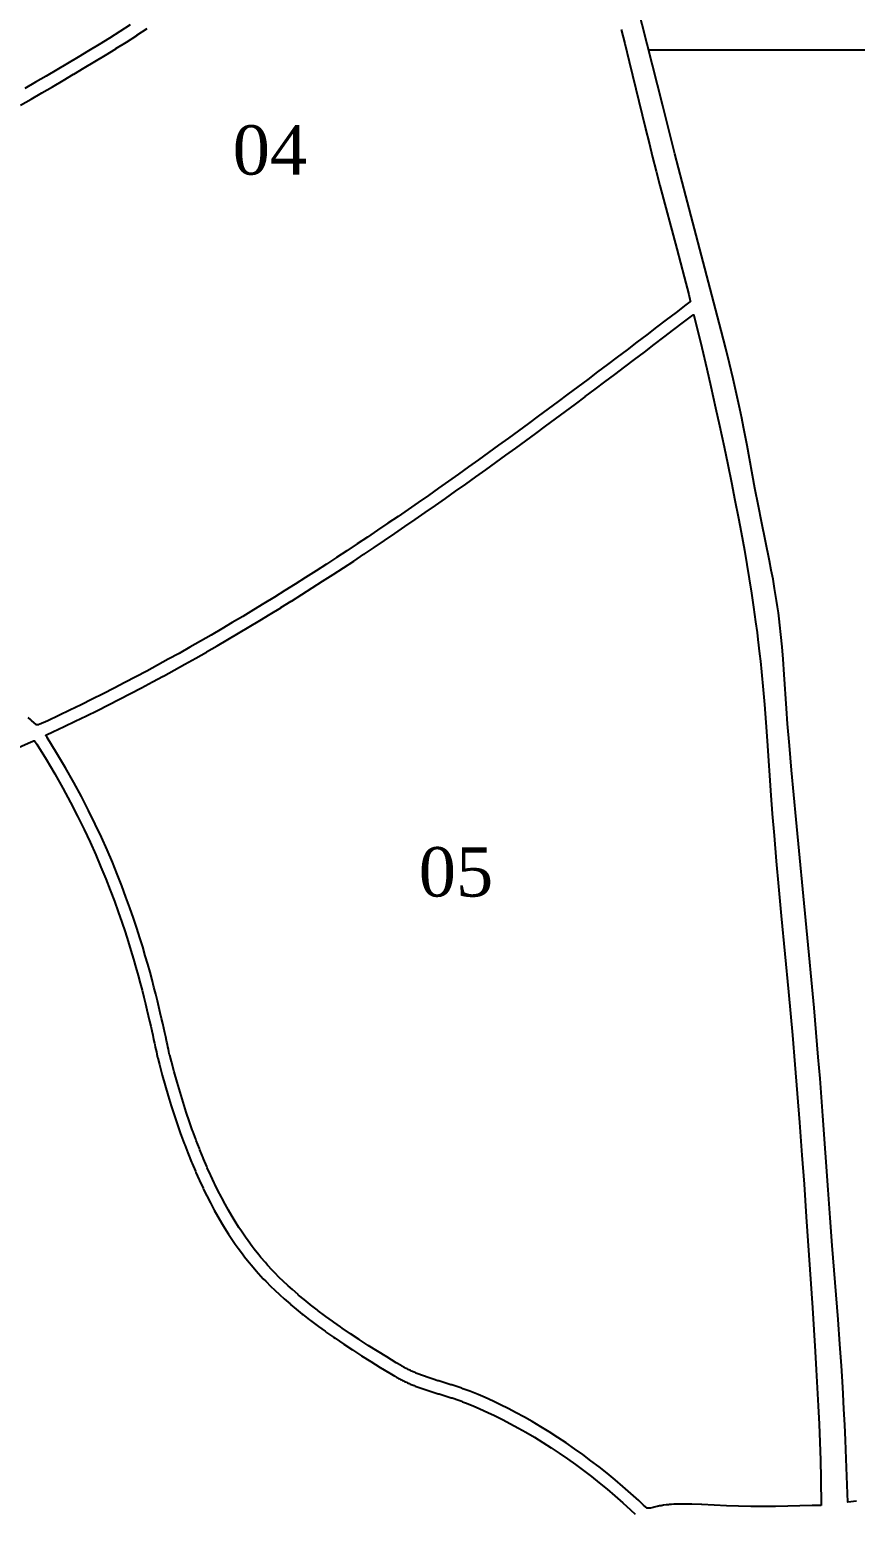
# Model space of a CAD drawing. Header units: metres. Extents: x 711461 to 714408, y 7855790 to 7857874.
# Drawn here: x 712125 to 712460, y 7856707 to 7857308 of the extents above; entities that cross this region are included whole.
import ezdxf
from ezdxf.enums import TextEntityAlignment as Align

# ---------------------------------------------------------------- set-up
doc = ezdxf.new("R2010")
doc.units = ezdxf.units.M
doc.linetypes.add('CONTINUO', pattern=[0])
for name, color, linetype in [('011400xxxx', 1, 'Continuous'), ('011400xxxx001', 5, 'Continuous'), ('011400xxxx004', 5, 'Continuous'), ('011400xxxx005', 5, 'Continuous'), ('011400xxxx006', 5, 'Continuous'), ('MALHA', 8, 'CONTINUO'), ('NUMERAÇÕES', 7, 'Continuous'), ('ÁREAS', 7, 'Continuous')]:
    doc.layers.add(name, color=color, linetype=linetype)
doc.layers.add('NUMERAÇÕES DOS TALHÕES', color=7, linetype='Continuous', true_color=0xffffff)
doc.styles.add('AREAS', font='times.ttf')

# ---------------------------------------------------------------- blocks, each defined once
blk = doc.blocks.new('area_de_talhao')
at = {"layer": 'NUMERAÇÕES', "linetype": 'Continuous', "style": 'AREAS'}
blk.add_attdef('NRO', text='', height=20, dxfattribs=at).set_placement((0, 6.08), align=Align.CENTER)
at = {"layer": 'ÁREAS', "linetype": 'Continuous', "style": 'AREAS', "flags": 1}
for tag, height, p in [('AREAREAL', 0.001, (0, 0)), ('AREA', 20, (0, -23.92))]:
    blk.add_attdef(tag, text='', height=height, dxfattribs=at).set_placement(p, align=Align.CENTER)

msp = doc.modelspace()

# ---------------------------------------------------------------- linework, layer by layer
at = {"layer": '011400xxxx'}
msp.add_lwpolyline([(712460.06, 7856711.6), (712456.66, 7856711.26), (712455.96, 7856728.83), (712455.63, 7856736.36), (712455.34, 7856742.63), (712455.02, 7856748.9), (712454.68, 7856755.17), (712454.39, 7856760.19), (712453.99, 7856766.45), (712453.38, 7856775.22), (712452.64, 7856785.24), (712450.28, 7856815.29), (712449.42, 7856826.56), (712448.6, 7856837.83), (712446.44, 7856867.89), (712445.31, 7856882.92), (712444.62, 7856891.68), (712443.78, 7856901.69), (712442.91, 7856911.7), (712441.89, 7856922.96), (712440.95, 7856932.96), (712439.87, 7856944.21), (712435.58, 7856987.95), (712434.64, 7856997.95), (712433.73, 7857007.95), (712432.88, 7857017.96), (712432.19, 7857026.73), (712431.74, 7857033), (712430.79, 7857046.8), (712430.32, 7857053.07), (712429.91, 7857058.07), (712429.43, 7857063.07), (712429.03, 7857066.82), (712428.74, 7857069.31), (712428.42, 7857071.8), (712428.09, 7857074.28), (712427.72, 7857076.76), (712427.33, 7857079.24), (712426.92, 7857081.72), (712426.26, 7857085.42), (712425.56, 7857089.12), (712424.84, 7857092.82), (712421.56, 7857108.83), (712420.34, 7857114.99), (712418.93, 7857122.4), (712415.73, 7857139.69), (712414.31, 7857147.08), (712413.58, 7857150.78), (712412.82, 7857154.46), (712412.03, 7857158.15), (712411.21, 7857161.82), (712410.08, 7857166.72), (712408.61, 7857172.82), (712407.1, 7857178.92), (712405.24, 7857186.22), (712400.82, 7857203.24), (712390.94, 7857240.89), (712386.51, 7857257.91), (712384.01, 7857267.64), (712381.53, 7857277.39), (712371.09, 7857318.81)], dxfattribs=at)
at = {"layer": '011400xxxx001'}
msp.add_lwpolyline([(712165.64, 7857310.17), (712161.45, 7857307.47), (712157.24, 7857304.81), (712153, 7857302.19), (712148.75, 7857299.59), (712144.47, 7857297.02), (712140.18, 7857294.47), (712135.88, 7857291.94), (712131.57, 7857289.42), (712127.25, 7857286.92), (712122.92, 7857284.42)], dxfattribs=at)
at = {"layer": '011400xxxx004'}
for points in [[(712121.08, 7857277.59), (712125.41, 7857280.08), (712129.74, 7857282.58), (712129.74, 7857282.58), (712134.06, 7857285.09), (712134.07, 7857285.09), (712138.38, 7857287.61), (712138.39, 7857287.62), (712142.69, 7857290.14), (712142.71, 7857290.16), (712146.99, 7857292.7), (712147.02, 7857292.71), (712151.29, 7857295.28), (712151.31, 7857295.3), (712155.56, 7857297.89), (712155.59, 7857297.91), (712159.82, 7857300.53), (712159.86, 7857300.55), (712164.06, 7857303.21), (712164.1, 7857303.23), (712168.28, 7857305.93), (712168.32, 7857305.95), (712172.47, 7857308.69)], [(712364.68, 7857308.28), (712366.12, 7857302.56), (712367.89, 7857295.38), (712374.55, 7857268.1), (712374.55, 7857268.08), (712375.98, 7857262.34), (712375.98, 7857262.32), (712377.43, 7857256.6), (712377.44, 7857256.57), (712378.91, 7857250.84), (712378.92, 7857250.82), (712380.41, 7857245.1), (712380.42, 7857245.08), (712387.26, 7857219.38), (712390.24, 7857207.98), (712392.07, 7857200.83), (712392.71, 7857198.26), (712392.75, 7857198.04), (712392.58, 7857197.88), (712390.95, 7857196.64), (712386.98, 7857193.61), (712383, 7857190.57), (712379.03, 7857187.55), (712375.05, 7857184.52), (712371.07, 7857181.5), (712367.09, 7857178.48), (712363.1, 7857175.46), (712359.12, 7857172.45), (712355.13, 7857169.44), (712351.13, 7857166.44), (712347.13, 7857163.44), (712343.13, 7857160.45), (712339.13, 7857157.47), (712335.12, 7857154.49), (712331.1, 7857151.52), (712327.08, 7857148.55), (712323.05, 7857145.6), (712319.02, 7857142.65), (712314.98, 7857139.71), (712310.94, 7857136.78), (712306.89, 7857133.86), (712302.83, 7857130.95), (712298.76, 7857128.05), (712294.69, 7857125.17), (712290.61, 7857122.29), (712286.52, 7857119.42), (712282.43, 7857116.57), (712278.32, 7857113.73), (712274.21, 7857110.9), (712270.08, 7857108.09), (712265.95, 7857105.28), (712261.81, 7857102.5), (712257.66, 7857099.73), (712253.5, 7857096.97), (712249.33, 7857094.23), (712245.15, 7857091.51), (712240.96, 7857088.8), (712236.76, 7857086.11), (712232.54, 7857083.44), (712228.32, 7857080.79), (712224.08, 7857078.15), (712219.83, 7857075.53), (712215.58, 7857072.94), (712211.3, 7857070.36), (712207.02, 7857067.81), (712202.72, 7857065.27), (712198.42, 7857062.76), (712194.1, 7857060.27), (712189.76, 7857057.81), (712185.42, 7857055.36), (712181.06, 7857052.94), (712176.68, 7857050.55), (712172.3, 7857048.18), (712167.9, 7857045.83), (712163.48, 7857043.52), (712159.06, 7857041.22), (712154.62, 7857038.96), (712150.16, 7857036.72), (712145.7, 7857034.51), (712141.21, 7857032.33), (712136.72, 7857030.18), (712132.21, 7857028.06), (712128.77, 7857026.46), (712128.53, 7857026.38), (712128.4, 7857026.39), (712127.62, 7857026.37), (712125.61, 7857028.07), (712125.29, 7857028.36), (712124.24, 7857029.35)]]:
    msp.add_lwpolyline(points, dxfattribs=at)
at = {"layer": '011400xxxx005'}
msp.add_lwpolyline([(712445.78, 7856709.8), (712442.13, 7856709.85), (712437.17, 7856709.67), (712432.21, 7856709.54), (712427.24, 7856709.46), (712422.27, 7856709.44), (712417.29, 7856709.48), (712412.32, 7856709.58), (712407.35, 7856709.74), (712402.38, 7856709.95), (712397.37, 7856710.2), (712397.34, 7856710.21), (712393.4, 7856710.39), (712393.31, 7856710.39), (712391.86, 7856710.43), (712391.77, 7856710.43), (712389.82, 7856710.45), (712389.72, 7856710.45), (712388.77, 7856710.44), (712388.68, 7856710.44), (712387.23, 7856710.4), (712387.13, 7856710.4), (712386.17, 7856710.36), (712386.08, 7856710.35), (712385.13, 7856710.29), (712385.04, 7856710.28), (712384.09, 7856710.2), (712383.99, 7856710.19), (712383.06, 7856710.1), (712382.94, 7856710.08), (712382, 7856709.96), (712381.9, 7856709.95), (712381.45, 7856709.88), (712381.35, 7856709.87), (712380.92, 7856709.79), (712380.81, 7856709.77), (712380.38, 7856709.69), (712380.27, 7856709.67), (712379.85, 7856709.58), (712379.71, 7856709.55), (712379.3, 7856709.45), (712379.16, 7856709.41), (712378.63, 7856709.26), (712378.13, 7856709.14), (712377.61, 7856709.02), (712377.09, 7856708.92), (712376.56, 7856708.84), (712376.02, 7856708.77), (712375.48, 7856708.73), (712375.24, 7856708.72), (712373.79, 7856710.06), (712371.84, 7856711.86), (712368.63, 7856714.74), (712365.42, 7856717.55), (712362.2, 7856720.28), (712358.97, 7856722.93), (712355.72, 7856725.51), (712352.44, 7856728.03), (712349.13, 7856730.49), (712345.78, 7856732.89), (712342.4, 7856735.22), (712338.99, 7856737.48), (712335.56, 7856739.68), (712332.1, 7856741.81), (712328.59, 7856743.87), (712325.48, 7856745.63), (712321.9, 7856747.58), (712319.16, 7856749), (712315.51, 7856750.81), (712312.74, 7856752.13), (712309.48, 7856753.61), (712306.67, 7856754.82), (712303.37, 7856756.18), (712302.97, 7856756.33), (712302.57, 7856756.49), (712302.17, 7856756.64), (712301.76, 7856756.79), (712301.36, 7856756.94), (712300.95, 7856757.09), (712300.54, 7856757.23), (712300.14, 7856757.38), (712299.73, 7856757.52), (712299.32, 7856757.66), (712298.92, 7856757.8), (712298.51, 7856757.93), (712298.1, 7856758.07), (712297.69, 7856758.2), (712297.29, 7856758.33), (712296.88, 7856758.46), (712296.47, 7856758.59), (712296.06, 7856758.72), (712295.66, 7856758.85), (712295.25, 7856758.98), (712294.84, 7856759.1), (712294.44, 7856759.23), (712294.03, 7856759.35), (712293.63, 7856759.48), (712293.22, 7856759.6), (712292.82, 7856759.73), (712292.41, 7856759.85), (712292.01, 7856759.97), (712291.61, 7856760.1), (712291.21, 7856760.22), (712290.81, 7856760.35), (712290.41, 7856760.47), (712290.01, 7856760.59), (712289.61, 7856760.72), (712289.21, 7856760.84), (712288.81, 7856760.97), (712288.42, 7856761.1), (712288.02, 7856761.22), (712287.63, 7856761.35), (712287.23, 7856761.48), (712286.84, 7856761.61), (712286.45, 7856761.74), (712286.06, 7856761.87), (712285.67, 7856762.01), (712285.29, 7856762.14), (712284.9, 7856762.28), (712284.52, 7856762.41), (712284.13, 7856762.55), (712283.75, 7856762.69), (712283.37, 7856762.84), (712283, 7856762.98), (712282.62, 7856763.13), (712282.24, 7856763.27), (712281.87, 7856763.42), (712281.5, 7856763.58), (712281.13, 7856763.73), (712280.76, 7856763.89), (712280.39, 7856764.05), (712280.03, 7856764.21), (712279.66, 7856764.37), (712279.3, 7856764.54), (712278.94, 7856764.71), (712278.59, 7856764.88), (712278.23, 7856765.05), (712277.88, 7856765.23), (712277.53, 7856765.41), (712277.18, 7856765.59), (712276.83, 7856765.78), (712276.49, 7856765.97), (712276.14, 7856766.16), (712275.8, 7856766.36), (712275.46, 7856766.56), (712273.5, 7856767.73), (712269.63, 7856770.08), (712265.84, 7856772.42), (712262.14, 7856774.76), (712258.51, 7856777.1), (712254.97, 7856779.45), (712251.53, 7856781.79), (712250.89, 7856782.24), (712248.19, 7856784.14), (712247.62, 7856784.55), (712244.94, 7856786.49), (712244.45, 7856786.86), (712241.81, 7856788.84), (712241.42, 7856789.14), (712238.75, 7856791.22), (712238.55, 7856791.38), (712236.12, 7856793.34), (712233.92, 7856795.19), (712233.72, 7856795.36), (712231.4, 7856797.38), (712229.65, 7856798.96), (712227.54, 7856800.93), (712226.2, 7856802.23), (712224.18, 7856804.27), (712223.23, 7856805.26), (712221.3, 7856807.34), (712220.43, 7856808.32), (712218.58, 7856810.47), (712217.73, 7856811.51), (712215.95, 7856813.75), (712215.1, 7856814.85), (712213.41, 7856817.15), (712212.34, 7856818.66), (712210.72, 7856821.03), (712209.68, 7856822.61), (712208.14, 7856825.05), (712206.91, 7856827.08), (712205.46, 7856829.56), (712204.06, 7856832.07), (712202.71, 7856834.61), (712202.58, 7856834.85), (712201.17, 7856837.62), (712199.89, 7856840.21), (712199.69, 7856840.66), (712198.25, 7856843.72), (712198.14, 7856843.97), (712196.87, 7856846.82), (712196.66, 7856847.31), (712195.33, 7856850.43), (712195.15, 7856850.88), (712193.85, 7856854.08), (712193.66, 7856854.59), (712192.42, 7856857.81), (712192.21, 7856858.37), (712191.02, 7856861.6), (712190.8, 7856862.22), (712189.66, 7856865.47), (712188.34, 7856869.4), (712187.06, 7856873.38), (712185.82, 7856877.43), (712184.61, 7856881.53), (712183.44, 7856885.69), (712182.3, 7856889.9), (712181.64, 7856892.45), (712181.61, 7856892.59), (712181.48, 7856893.18), (712181.32, 7856893.92), (712181.11, 7856894.89), (712180.9, 7856895.86), (712180.7, 7856896.79), (712180.48, 7856897.78), (712180.34, 7856898.44), (712180.02, 7856899.93), (712179.66, 7856901.57), (712179.26, 7856903.36), (712178.82, 7856905.3), (712178.35, 7856907.38), (712177.83, 7856909.61), (712177.26, 7856911.99), (712176.65, 7856914.51), (712175.99, 7856917.18), (712175.27, 7856919.99), (712174.49, 7856922.96), (712173.65, 7856926.07), (712172.74, 7856929.34), (712171.75, 7856932.75), (712170.69, 7856936.33), (712169.53, 7856940.06), (712168.29, 7856943.94), (712166.94, 7856947.99), (712165.48, 7856952.2), (712163.91, 7856956.56), (712162.21, 7856961.09), (712160.37, 7856965.78), (712158.38, 7856970.64), (712156.24, 7856975.65), (712153.93, 7856980.83), (712151.43, 7856986.16), (712148.75, 7856991.65), (712145.85, 7856997.28), (712142.73, 7857003.06), (712139.38, 7857008.98), (712135.79, 7857015.03), (712131.93, 7857021.2), (712131.36, 7857022.07), (712131.44, 7857022.17), (712131.47, 7857022.19), (712131.68, 7857022.3), (712134.28, 7857023.51), (712134.31, 7857023.52), (712138.82, 7857025.64), (712138.85, 7857025.66), (712143.34, 7857027.81), (712143.37, 7857027.82), (712147.86, 7857030), (712147.88, 7857030.02), (712152.35, 7857032.23), (712152.38, 7857032.24), (712156.83, 7857034.48), (712156.86, 7857034.49), (712161.3, 7857036.76), (712161.33, 7857036.77), (712165.76, 7857039.06), (712165.78, 7857039.08), (712170.2, 7857041.39), (712170.22, 7857041.41), (712174.62, 7857043.75), (712174.65, 7857043.77), (712179.03, 7857046.14), (712179.06, 7857046.15), (712183.43, 7857048.55), (712183.46, 7857048.56), (712187.82, 7857050.98), (712187.84, 7857050.99), (712192.19, 7857053.43), (712192.21, 7857053.45), (712196.55, 7857055.91), (712196.57, 7857055.93), (712200.89, 7857058.42), (712200.91, 7857058.43), (712205.22, 7857060.94), (712205.24, 7857060.95), (712209.54, 7857063.49), (712209.56, 7857063.5), (712213.84, 7857066.06), (712213.87, 7857066.07), (712218.14, 7857068.64), (712218.16, 7857068.66), (712222.42, 7857071.25), (712222.44, 7857071.26), (712226.68, 7857073.88), (712226.7, 7857073.89), (712230.94, 7857076.53), (712230.96, 7857076.54), (712235.18, 7857079.19), (712235.2, 7857079.2), (712239.42, 7857081.88), (712239.43, 7857081.89), (712243.64, 7857084.58), (712243.65, 7857084.59), (712247.85, 7857087.3), (712247.86, 7857087.31), (712252.04, 7857090.03), (712252.06, 7857090.04), (712256.23, 7857092.78), (712256.25, 7857092.79), (712260.41, 7857095.55), (712260.42, 7857095.56), (712264.57, 7857098.33), (712264.59, 7857098.34), (712268.73, 7857101.13), (712268.74, 7857101.14), (712272.88, 7857103.94), (712272.89, 7857103.95), (712277.01, 7857106.76), (712277.03, 7857106.77), (712281.14, 7857109.6), (712281.15, 7857109.61), (712285.26, 7857112.45), (712285.27, 7857112.46), (712289.37, 7857115.31), (712289.38, 7857115.32), (712293.47, 7857118.19), (712293.48, 7857118.19), (712297.56, 7857121.07), (712297.57, 7857121.08), (712301.64, 7857123.97), (712301.66, 7857123.98), (712305.72, 7857126.88), (712305.73, 7857126.88), (712309.79, 7857129.79), (712309.8, 7857129.8), (712313.85, 7857132.72), (712313.86, 7857132.73), (712317.91, 7857135.66), (712317.91, 7857135.66), (712321.95, 7857138.6), (712321.96, 7857138.61), (712325.99, 7857141.56), (712326, 7857141.56), (712330.03, 7857144.52), (712330.04, 7857144.52), (712334.06, 7857147.49), (712334.07, 7857147.49), (712338.08, 7857150.46), (712338.09, 7857150.47), (712342.1, 7857153.45), (712342.11, 7857153.45), (712346.11, 7857156.44), (712346.12, 7857156.44), (712350.12, 7857159.43), (712350.13, 7857159.44), (712354.13, 7857162.43), (712354.13, 7857162.44), (712358.13, 7857165.44), (712358.13, 7857165.44), (712362.12, 7857168.45), (712362.13, 7857168.46), (712366.11, 7857171.47), (712366.12, 7857171.47), (712370.1, 7857174.49), (712374.09, 7857177.51), (712378.07, 7857180.54), (712382.05, 7857183.57), (712386.03, 7857186.6), (712390.01, 7857189.63), (712393.69, 7857192.44), (712393.93, 7857192.6), (712394.07, 7857192.67), (712394.13, 7857192.55), (712394.19, 7857192.35), (712395.62, 7857186.54), (712397.34, 7857179.38), (712399.37, 7857170.77), (712401.02, 7857163.59), (712402.97, 7857154.96), (712404.55, 7857147.76), (712406.4, 7857139.11), (712407.91, 7857131.88), (712409.39, 7857124.66), (712410.83, 7857117.44), (712412.24, 7857110.21), (712413.32, 7857104.43), (712414.63, 7857097.2), (712415.64, 7857091.4), (712416.61, 7857085.61), (712417.52, 7857079.82), (712418.39, 7857074.03), (712419.2, 7857068.2), (712419.78, 7857063.81), (712420.14, 7857060.94), (712420.82, 7857055.11), (712421.13, 7857052.18), (712421.57, 7857047.85), (712422.25, 7857040.52), (712422.75, 7857034.64), (712423.32, 7857027.27), (712423.85, 7857019.88), (712425.4, 7856997.78), (712425.4, 7856997.75), (712425.96, 7856990.38), (712425.96, 7856990.35), (712426.67, 7856981.51), (712426.68, 7856981.48), (712427.56, 7856971.16), (712427.56, 7856971.14), (712428.49, 7856960.81), (712428.49, 7856960.8), (712429.59, 7856949), (712429.59, 7856948.99), (712432.52, 7856918.11), (712433.33, 7856909.29), (712434.11, 7856900.49), (712435.11, 7856888.73), (712436.07, 7856876.95), (712436.98, 7856865.17), (712437.97, 7856851.9), (712438.82, 7856840.11), (712439.75, 7856826.84), (712442.24, 7856789.97), (712442.82, 7856781.12), (712443.38, 7856772.29), (712443.81, 7856764.93), (712444.22, 7856757.58), (712444.6, 7856750.23), (712444.94, 7856742.88), (712445.23, 7856735.54), (712445.47, 7856728.2), (712445.67, 7856720.84), (712445.78, 7856709.8)], close=True, dxfattribs=at)
at = {"layer": '011400xxxx006'}
msp.add_lwpolyline([(712120.61, 7857017.27), (712125.16, 7857019.31), (712125.19, 7857019.32), (712126.17, 7857019.77), (712126.46, 7857019.87), (712126.78, 7857019.93), (712127.72, 7857018.5), (712131.52, 7857012.43), (712135.06, 7857006.48), (712138.36, 7857000.65), (712141.42, 7856994.95), (712144.28, 7856989.4), (712146.92, 7856984), (712149.38, 7856978.75), (712151.66, 7856973.65), (712153.77, 7856968.71), (712155.73, 7856963.92), (712157.54, 7856959.3), (712159.22, 7856954.84), (712160.77, 7856950.53), (712162.21, 7856946.38), (712163.53, 7856942.39), (712164.76, 7856938.56), (712165.9, 7856934.88), (712166.95, 7856931.35), (712167.93, 7856927.97), (712168.83, 7856924.75), (712169.66, 7856921.67), (712170.43, 7856918.74), (712171.14, 7856915.95), (712171.8, 7856913.31), (712172.4, 7856910.82), (712172.96, 7856908.47), (712173.47, 7856906.26), (712173.95, 7856904.2), (712174.38, 7856902.27), (712174.77, 7856900.49), (712175.13, 7856898.86), (712175.46, 7856897.38), (712175.6, 7856896.72), (712175.81, 7856895.73), (712176.01, 7856894.81), (712176.22, 7856893.83), (712176.43, 7856892.86), (712176.59, 7856892.11), (712176.73, 7856891.52), (712176.78, 7856891.28), (712177.47, 7856888.62), (712178.62, 7856884.36), (712179.81, 7856880.15), (712181.03, 7856875.99), (712182.29, 7856871.89), (712183.59, 7856867.84), (712184.93, 7856863.84), (712186.08, 7856860.56), (712186.31, 7856859.91), (712187.52, 7856856.64), (712187.74, 7856856.04), (712188.99, 7856852.79), (712189.2, 7856852.24), (712190.52, 7856849), (712190.72, 7856848.51), (712192.06, 7856845.35), (712192.28, 7856844.83), (712193.57, 7856841.94), (712193.7, 7856841.65), (712195.16, 7856838.54), (712195.38, 7856838.05), (712196.7, 7856835.38), (712198.13, 7856832.57), (712198.28, 7856832.29), (712199.68, 7856829.67), (712201.12, 7856827.09), (712202.61, 7856824.53), (712203.89, 7856822.42), (712205.48, 7856819.9), (712206.57, 7856818.25), (712208.23, 7856815.8), (712209.35, 7856814.22), (712211.11, 7856811.85), (712212, 7856810.68), (712213.84, 7856808.36), (712214.76, 7856807.26), (712216.66, 7856805.04), (712217.6, 7856803.98), (712219.59, 7856801.83), (712220.6, 7856800.77), (712222.69, 7856798.67), (712224.1, 7856797.31), (712226.26, 7856795.28), (712228.08, 7856793.64), (712230.44, 7856791.59), (712230.67, 7856791.38), (712232.95, 7856789.48), (712235.41, 7856787.49), (712235.65, 7856787.3), (712238.35, 7856785.2), (712238.77, 7856784.87), (712241.45, 7856782.86), (712241.98, 7856782.46), (712244.68, 7856780.5), (712245.28, 7856780.07), (712248.02, 7856778.15), (712248.69, 7856777.68), (712252.19, 7856775.29), (712255.77, 7856772.92), (712259.44, 7856770.55), (712263.19, 7856768.18), (712267.02, 7856765.82), (712270.92, 7856763.45), (712272.91, 7856762.26), (712273.28, 7856762.04), (712273.67, 7856761.82), (712274.06, 7856761.6), (712274.44, 7856761.39), (712274.83, 7856761.18), (712275.22, 7856760.97), (712275.61, 7856760.77), (712276.01, 7856760.57), (712276.4, 7856760.38), (712276.8, 7856760.19), (712277.19, 7856760), (712277.59, 7856759.82), (712277.99, 7856759.64), (712278.39, 7856759.46), (712278.79, 7856759.29), (712279.19, 7856759.12), (712279.59, 7856758.95), (712279.99, 7856758.79), (712280.39, 7856758.63), (712280.8, 7856758.47), (712281.2, 7856758.31), (712281.61, 7856758.16), (712282.01, 7856758.01), (712282.42, 7856757.86), (712282.82, 7856757.71), (712283.23, 7856757.56), (712283.63, 7856757.42), (712284.04, 7856757.28), (712284.45, 7856757.14), (712284.85, 7856757), (712285.26, 7856756.87), (712285.67, 7856756.73), (712286.08, 7856756.6), (712286.48, 7856756.46), (712286.89, 7856756.33), (712287.3, 7856756.2), (712287.7, 7856756.08), (712288.11, 7856755.95), (712288.52, 7856755.82), (712288.92, 7856755.69), (712289.33, 7856755.57), (712289.74, 7856755.44), (712290.14, 7856755.32), (712290.55, 7856755.19), (712290.95, 7856755.07), (712291.35, 7856754.95), (712291.76, 7856754.82), (712292.16, 7856754.7), (712292.56, 7856754.58), (712292.96, 7856754.45), (712293.36, 7856754.33), (712293.76, 7856754.2), (712294.16, 7856754.08), (712294.56, 7856753.95), (712294.96, 7856753.83), (712295.35, 7856753.7), (712295.75, 7856753.57), (712296.14, 7856753.45), (712296.54, 7856753.32), (712296.93, 7856753.19), (712297.32, 7856753.06), (712297.71, 7856752.93), (712298.1, 7856752.79), (712298.49, 7856752.66), (712298.87, 7856752.52), (712299.26, 7856752.38), (712299.64, 7856752.24), (712300.02, 7856752.1), (712300.4, 7856751.96), (712300.78, 7856751.82), (712301.16, 7856751.67), (712301.51, 7856751.54), (712304.73, 7856750.22), (712307.45, 7856749.04), (712310.63, 7856747.6), (712313.33, 7856746.31), (712316.89, 7856744.54), (712319.55, 7856743.16), (712323.06, 7856741.26), (712326.09, 7856739.54), (712329.52, 7856737.52), (712332.9, 7856735.44), (712336.26, 7856733.29), (712339.6, 7856731.08), (712342.9, 7856728.8), (712346.18, 7856726.45), (712349.43, 7856724.04), (712352.64, 7856721.57), (712355.83, 7856719.04), (712358.99, 7856716.44), (712362.15, 7856713.76), (712365.31, 7856711), (712368.47, 7856708.17), (712370.39, 7856706.39)], dxfattribs=at)
at = {"layer": 'MALHA'}
msp.add_lwpolyline([(712375.83, 7857300), (713026.53, 7857300)], dxfattribs=at)

# ---------------------------------------------------------------- block references
at = {"layer": 'NUMERAÇÕES DOS TALHÕES'}
ref = msp.add_blockref('area_de_talhao', (712222.28, 7857243.38), dxfattribs=at)
ref.add_attrib('NRO', '04', dxfattribs={"layer": 'NUMERAÇÕES', "height": 20, "style": 'AREAS'}).set_placement((712222.28, 7857249.46), align=Align.CENTER)
ref = msp.add_blockref('area_de_talhao', (712297.72, 7856950.69), dxfattribs=at)
ref.add_attrib('NRO', '05', dxfattribs={"layer": 'NUMERAÇÕES', "height": 20, "style": 'AREAS'}).set_placement((712297.72, 7856956.77), align=Align.CENTER)

doc.saveas('drawing.dxf')
